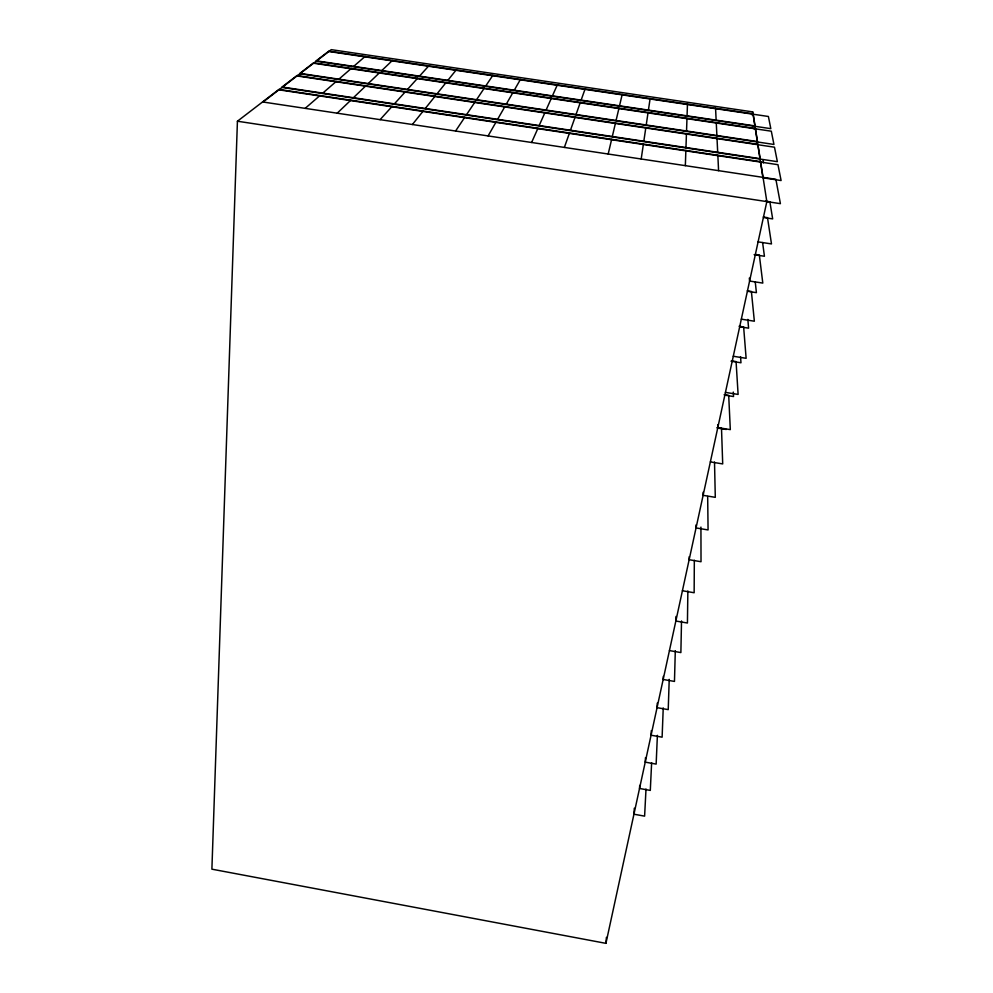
<?xml version="1.0" encoding="UTF-8"?>
<svg xmlns="http://www.w3.org/2000/svg" width="993" height="993" viewBox="0 0 993 993"><rect width="100%" height="100%" fill="white"/><g stroke="black" fill="none" stroke-linecap="round" stroke-linejoin="round"><path stroke-width="1.49" d="M696.056 524.887L696.043 527.928L708.071 529.939L707.674 496.463M694.33 560.263L694.144 592.747L682.414 590.748M689.192 556.713L689.154 559.717L701.021 561.728L700.934 527.084M687.864 590.959L687.429 623.021L675.848 621.022L675.972 616.454M681.521 620.948L680.875 652.575L669.443 650.589M675.302 650.688L674.47 681.434L663.175 679.46L663.299 676.394M669.22 679.361L668.227 709.635L657.056 707.661L657.267 703.131M237.426 121.22L211.894 869.173L605.929 943.35L766.832 201.604L760.601 161.648L278.934 89.407L237.426 121.22L780.411 203.664L775.881 179.299L262.586 101.944M685.344 165.657L685.865 150.44M685.964 147.535L686.448 133.658M686.535 131.002L686.982 118.279M687.057 115.833L687.466 104.128M663.237 707.91L662.12 737.178L651.085 735.217L651.309 730.6M657.391 735.329L656.15 764.101L645.239 762.14L645.487 757.609M651.631 762.736L650.303 790.416L639.529 788.467L639.715 785.401M646.009 788.988L644.606 816.147L633.944 814.21L634.316 808.19M605.929 943.35L606.413 937.342M641.193 159.004L643.402 144.072M643.824 141.217L645.835 127.6M646.22 124.981L648.069 112.494M648.417 110.099L650.117 98.617M752.086 114.927L752.706 111.899L331.265 49.65L262.562 102.378M754.32 129.338L755.028 125.912L753.141 113.835L328.857 51.14L316.221 60.821L755.028 125.912M608.188 154.027L611.651 139.305M612.309 136.5L615.474 123.07M616.07 120.488L618.974 108.175M619.52 105.817L622.189 94.484M564.359 147.423L569.486 132.988M570.454 130.232L575.133 117.05M576.027 114.53L580.309 102.44M581.128 100.119L585.076 88.998M531.603 142.483L537.958 128.258M539.174 125.54L544.971 112.544M546.088 110.062L551.4 98.146M552.418 95.862L557.321 84.901M488.097 135.929L496.078 121.978M497.605 119.309L504.903 106.574M506.293 104.128L512.984 92.448M514.275 90.202L520.431 79.452M455.576 131.026L464.774 117.286M466.536 114.654L474.939 102.105M476.553 99.697L484.261 88.178M485.738 85.969L492.838 75.369M412.38 124.522L423.192 111.042M425.265 108.473L435.145 96.16M437.032 93.801L446.093 82.518M447.831 80.346L456.184 69.957M380.096 119.657L392.111 106.388M394.407 103.843L405.38 91.728M407.49 89.407L417.556 78.273M419.493 76.138L428.765 65.898M337.21 113.19L350.814 100.194M353.409 97.711L365.846 85.82M368.229 83.549L379.636 72.65M381.821 70.553L392.322 60.523M305.161 108.361L319.945 95.564M322.762 93.119L336.279 81.414M338.874 79.179L351.274 68.443M353.657 66.382L365.076 56.489M328.832 51.512L768.396 116.479L770.816 128.656L316.196 61.206M313.565 63.229L771.313 131.2L773.944 144.444L299.849 73.767M296.981 75.952L774.49 147.2L777.358 161.66L282.037 87.434M278.909 89.829L777.966 164.689L781.106 180.54L762.959 177.797L752.706 111.899M765.566 201.132L769.873 201.79L772.666 218.894L763.716 217.529M763.282 217.02L767.502 217.666L771.487 243.93L758.093 241.87M755.176 254.407L759.335 255.04L762.798 283.092L749.603 281.044L749.318 278.102M754.134 254.667L764.436 256.256L762.599 242.54M747.282 290.825L751.391 291.47L754.357 321.211L741.337 319.163M747.692 291.309L756.418 292.662L755.276 282.223M739.077 326.25L743.633 326.97L746.128 358.312L733.281 356.264M739.996 326.809L748.598 328.162L747.828 319.386M731.568 360.881L736.074 361.601L738.109 394.432L725.449 392.396M731.059 361.191L740.977 362.78L740.542 356.636M724.257 394.655L728.701 395.375L730.314 429.621L717.815 427.586L717.728 424.619M724.394 395.065L733.542 396.542L733.293 392.061M717.107 427.611L721.501 428.331L722.705 463.917L710.367 461.894M717.244 428.008L726.28 429.485M763.058 159.91L763.53 162.84M715.568 108.287L716.139 120.153M716.263 122.623L716.884 135.52M717.008 138.213L717.691 152.289M717.84 155.243L718.584 170.659M714.513 462.03L715.295 497.344L703.118 495.321L703.106 492.267M297.006 75.555L282.062 87.012L760.141 158.657L757.895 144.308L297.006 75.555M313.589 62.844L299.874 73.358L757.473 141.565L755.425 128.432L313.589 62.844"/></g></svg>
